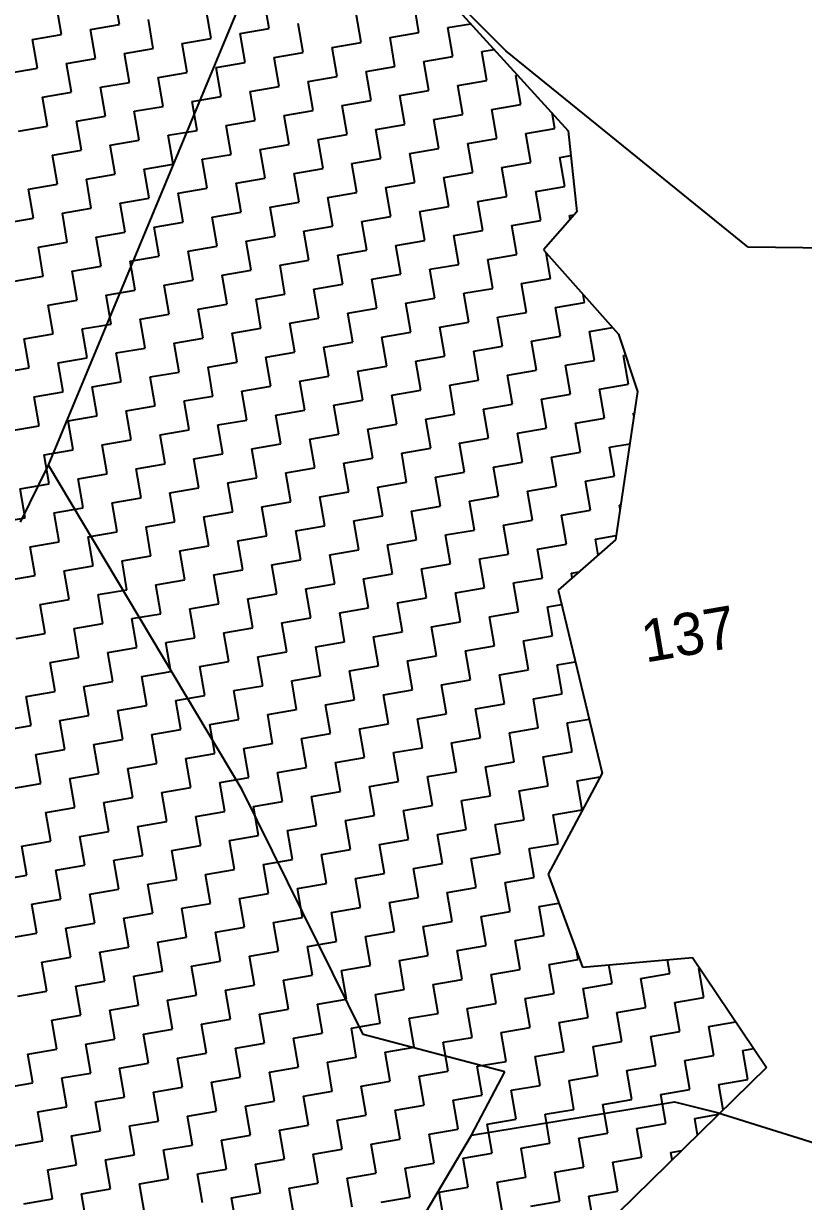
# Model space of a CAD drawing. Header units: metres. Extents: x 284659 to 287373, y 2024377 to 2026607.
# Drawn here: x 285657 to 286060, y 2025665 to 2026272 of the extents above; entities that cross this region are included whole.
import ezdxf
from ezdxf.enums import TextEntityAlignment as Align

# ---------------------------------------------------------------- set-up
doc = ezdxf.new("R2010")
doc.units = ezdxf.units.M
doc.header["$MEASUREMENT"] = 0
for name, color, linetype in [('POLY_HATCH', 12, 'Continuous'), ('POLY_PARCEL', 6, 'Continuous'), ('TEXT_PARCEL', 7, 'Continuous')]:
    doc.layers.add(name, color=color, linetype=linetype)
doc.styles.add('TEXT_MAP', font='')
doc.styles.get('TEXT_MAP').set_extended_font_data('Kruti Dev 050')

msp = doc.modelspace()

# ---------------------------------------------------------------- linework, layer by layer
at = {"layer": 'POLY_HATCH'}
for p, q in [((285804.38, 2026364.08), (285938.4, 2026216.95)), ((285938.4, 2026216.95), (285942.73, 2026175.16)), ((285942.73, 2026175.16), (285925.65, 2026155.51)), ((285925.65, 2026155.51), (285964.32, 2026112.05)), ((285964.32, 2026112.05), (285974.12, 2026082.54)), ((285974.12, 2026082.54), (285962.68, 2026005.91)), ((285962.68, 2026005.91), (285933.08, 2025980.03)), ((285933.08, 2025980.03), (285955.9, 2025885.65)), ((285955.9, 2025885.65), (285927.95, 2025833.6)), ((285927.95, 2025833.6), (285945.65, 2025785.6)), ((285945.65, 2025785.6), (286002.48, 2025790.63)), ((286002.48, 2025790.63), (286040.6, 2025733.84)), ((286040.6, 2025733.84), (285953.17, 2025648.31))]:
    msp.add_line(p, q, dxfattribs=at)
at = {"layer": 'POLY_HATCH', "linetype": 'Continuous'}
for p, q in [((285677.01, 2026266.66), (285674.44, 2026281.59)), ((285706.88, 2026271.78), (285704.32, 2026286.72)), ((285784.13, 2026269.67), (285781.57, 2026284.61)), ((285861.38, 2026267.55), (285858.82, 2026282.49)), ((285754.26, 2026264.54), (285751.69, 2026279.48)), ((285831.51, 2026262.42), (285828.94, 2026277.36)), ((285691.94, 2026269.22), (285706.88, 2026271.78)), ((285724.38, 2026259.41), (285721.82, 2026274.35)), ((285769.19, 2026267.1), (285784.13, 2026269.67)), ((285801.63, 2026257.3), (285799.07, 2026272.23)), ((285876.32, 2026270.12), (285888.12, 2026272.14)), ((285878.88, 2026255.18), (285876.32, 2026270.12)), ((285662.07, 2026264.09), (285677.01, 2026266.66)), ((285664.63, 2026249.15), (285662.07, 2026264.09)), ((285694.51, 2026254.28), (285691.94, 2026269.22)), ((285739.32, 2026261.98), (285754.26, 2026264.54)), ((285771.76, 2026252.17), (285769.19, 2026267.1)), ((285846.44, 2026264.99), (285861.38, 2026267.55)), ((285849.01, 2026250.05), (285846.44, 2026264.99)), ((285709.45, 2026256.85), (285724.38, 2026259.41)), ((285741.88, 2026247.04), (285739.32, 2026261.98)), ((285786.7, 2026254.73), (285801.63, 2026257.3)), ((285816.57, 2026259.86), (285831.51, 2026262.42)), ((285819.13, 2026244.92), (285816.57, 2026259.86)), ((285893.82, 2026257.74), (285900.24, 2026258.84)), ((285896.38, 2026242.81), (285893.82, 2026257.74)), ((285679.57, 2026251.72), (285694.51, 2026254.28)), ((285682.14, 2026236.78), (285679.57, 2026251.72)), ((285712.01, 2026241.91), (285709.45, 2026256.85)), ((285756.82, 2026249.6), (285771.76, 2026252.17)), ((285789.26, 2026239.79), (285786.7, 2026254.73)), ((285863.95, 2026252.61), (285878.88, 2026255.18)), ((285866.51, 2026237.68), (285863.95, 2026252.61)), ((285649.7, 2026246.59), (285664.63, 2026249.15)), ((285726.95, 2026244.47), (285741.88, 2026247.04)), ((285759.39, 2026234.67), (285756.82, 2026249.6)), ((285834.07, 2026247.49), (285849.01, 2026250.05)), ((285836.64, 2026232.55), (285834.07, 2026247.49)), ((285911.32, 2026245.37), (285912.35, 2026245.55)), ((285913.89, 2026230.43), (285911.32, 2026245.37)), ((285697.07, 2026239.35), (285712.01, 2026241.91)), ((285699.64, 2026224.41), (285697.07, 2026239.35)), ((285729.51, 2026229.54), (285726.95, 2026244.47)), ((285774.32, 2026237.23), (285789.26, 2026239.79)), ((285804.2, 2026242.36), (285819.13, 2026244.92)), ((285806.76, 2026227.42), (285804.2, 2026242.36)), ((285881.45, 2026240.24), (285896.38, 2026242.81)), ((285884.01, 2026225.3), (285881.45, 2026240.24)), ((285667.2, 2026234.22), (285682.14, 2026236.78)), ((285669.76, 2026219.28), (285667.2, 2026234.22)), ((285744.45, 2026232.1), (285759.39, 2026234.67)), ((285776.89, 2026222.29), (285774.32, 2026237.23)), ((285851.57, 2026235.11), (285866.51, 2026237.68)), ((285854.14, 2026220.18), (285851.57, 2026235.11)), ((285714.57, 2026226.97), (285729.51, 2026229.54)), ((285717.14, 2026212.04), (285714.57, 2026226.97)), ((285747.01, 2026217.16), (285744.45, 2026232.1)), ((285791.82, 2026224.86), (285806.76, 2026227.42)), ((285821.7, 2026229.98), (285836.64, 2026232.55)), ((285824.26, 2026215.05), (285821.7, 2026229.98)), ((285898.95, 2026227.87), (285913.89, 2026230.43)), ((285901.51, 2026212.93), (285898.95, 2026227.87)), ((285684.7, 2026221.84), (285699.64, 2026224.41)), ((285687.26, 2026206.91), (285684.7, 2026221.84)), ((285761.95, 2026219.73), (285776.89, 2026222.29)), ((285794.39, 2026209.92), (285791.82, 2026224.86)), ((285869.07, 2026222.74), (285884.01, 2026225.3)), ((285871.64, 2026207.8), (285869.07, 2026222.74)), ((285931.39, 2026218.06), (285929.99, 2026226.18)), ((285654.83, 2026216.72), (285669.76, 2026219.28)), ((285732.08, 2026214.6), (285747.01, 2026217.16)), ((285764.51, 2026204.79), (285761.95, 2026219.73)), ((285809.33, 2026212.48), (285824.26, 2026215.05)), ((285839.2, 2026217.61), (285854.14, 2026220.18)), ((285841.76, 2026202.67), (285839.2, 2026217.61)), ((285916.45, 2026215.5), (285931.39, 2026218.06)), ((285919.01, 2026200.56), (285916.45, 2026215.5)), ((285702.2, 2026209.47), (285717.14, 2026212.04)), ((285704.77, 2026194.53), (285702.2, 2026209.47)), ((285734.64, 2026199.66), (285732.08, 2026214.6)), ((285779.45, 2026207.36), (285794.39, 2026209.92)), ((285811.89, 2026197.55), (285809.33, 2026212.48)), ((285886.58, 2026210.37), (285901.51, 2026212.93)), ((285889.14, 2026195.43), (285886.58, 2026210.37)), ((285672.33, 2026204.34), (285687.26, 2026206.91)), ((285674.89, 2026189.41), (285672.33, 2026204.34)), ((285749.58, 2026202.23), (285764.51, 2026204.79)), ((285782.02, 2026192.42), (285779.45, 2026207.36)), ((285826.83, 2026200.11), (285841.76, 2026202.67)), ((285856.7, 2026205.24), (285871.64, 2026207.8)), ((285859.27, 2026190.3), (285856.7, 2026205.24)), ((285933.95, 2026203.12), (285939.73, 2026204.11)), ((285936.52, 2026188.19), (285933.95, 2026203.12)), ((285719.7, 2026197.1), (285734.64, 2026199.66)), ((285722.27, 2026182.16), (285719.7, 2026197.1)), ((285752.14, 2026187.29), (285749.58, 2026202.23)), ((285796.95, 2026194.98), (285811.89, 2026197.55)), ((285829.39, 2026185.17), (285826.83, 2026200.11)), ((285904.08, 2026197.99), (285919.01, 2026200.56)), ((285906.64, 2026183.06), (285904.08, 2026197.99)), ((285689.83, 2026191.97), (285704.77, 2026194.53)), ((285692.39, 2026177.03), (285689.83, 2026191.97)), ((285767.08, 2026189.85), (285782.02, 2026192.42)), ((285799.52, 2026180.04), (285796.95, 2026194.98)), ((285874.2, 2026192.87), (285889.14, 2026195.43)), ((285876.77, 2026177.93), (285874.2, 2026192.87)), ((285659.95, 2026186.84), (285674.89, 2026189.41)), ((285662.52, 2026171.9), (285659.95, 2026186.84)), ((285737.2, 2026184.73), (285752.14, 2026187.29)), ((285739.77, 2026169.79), (285737.2, 2026184.73)), ((285769.64, 2026174.92), (285767.08, 2026189.85)), ((285814.45, 2026182.61), (285829.39, 2026185.17)), ((285844.33, 2026187.74), (285859.27, 2026190.3)), ((285846.89, 2026172.8), (285844.33, 2026187.74)), ((285921.58, 2026185.62), (285936.52, 2026188.19)), ((285924.14, 2026170.68), (285921.58, 2026185.62)), ((285707.33, 2026179.6), (285722.27, 2026182.16)), ((285709.89, 2026164.66), (285707.33, 2026179.6)), ((285784.58, 2026177.48), (285799.52, 2026180.04)), ((285817.02, 2026167.67), (285814.45, 2026182.61)), ((285891.7, 2026180.49), (285906.64, 2026183.06)), ((285894.27, 2026165.56), (285891.7, 2026180.49)), ((285677.45, 2026174.47), (285692.39, 2026177.03)), ((285680.02, 2026159.53), (285677.45, 2026174.47)), ((285754.71, 2026172.35), (285769.64, 2026174.92)), ((285757.27, 2026157.42), (285754.71, 2026172.35)), ((285787.14, 2026162.54), (285784.58, 2026177.48)), ((285831.96, 2026170.24), (285846.89, 2026172.8)), ((285861.83, 2026175.36), (285876.77, 2026177.93)), ((285864.39, 2026160.43), (285861.83, 2026175.36)), ((285939.08, 2026173.25), (285941.42, 2026173.65)), ((285939.41, 2026171.34), (285939.08, 2026173.25)), ((285647.58, 2026169.34), (285662.52, 2026171.9)), ((285724.83, 2026167.22), (285739.77, 2026169.79)), ((285727.39, 2026152.29), (285724.83, 2026167.22)), ((285802.08, 2026165.11), (285817.02, 2026167.67)), ((285834.52, 2026155.3), (285831.96, 2026170.24)), ((285909.21, 2026168.12), (285924.14, 2026170.68)), ((285911.77, 2026153.18), (285909.21, 2026168.12)), ((285694.96, 2026162.1), (285709.89, 2026164.66)), ((285697.52, 2026147.16), (285694.96, 2026162.1)), ((285772.21, 2026159.98), (285787.14, 2026162.54)), ((285804.65, 2026150.17), (285802.08, 2026165.11)), ((285849.46, 2026157.86), (285864.39, 2026160.43)), ((285879.33, 2026162.99), (285894.27, 2026165.56)), ((285881.9, 2026148.05), (285879.33, 2026162.99)), ((285665.08, 2026156.97), (285680.02, 2026159.53)), ((285667.65, 2026142.03), (285665.08, 2026156.97)), ((285742.33, 2026154.85), (285757.27, 2026157.42)), ((285744.9, 2026139.91), (285742.33, 2026154.85)), ((285774.77, 2026145.04), (285772.21, 2026159.98)), ((285819.58, 2026152.73), (285834.52, 2026155.3)), ((285852.02, 2026142.93), (285849.46, 2026157.86)), ((285712.46, 2026149.72), (285727.39, 2026152.29)), ((285715.02, 2026134.79), (285712.46, 2026149.72)), ((285789.71, 2026147.61), (285804.65, 2026150.17)), ((285822.15, 2026137.8), (285819.58, 2026152.73)), ((285866.96, 2026145.49), (285881.9, 2026148.05)), ((285896.83, 2026150.62), (285911.77, 2026153.18)), ((285899.4, 2026135.68), (285896.83, 2026150.62)), ((285929.27, 2026140.81), (285927.01, 2026153.98)), ((285652.71, 2026139.47), (285667.65, 2026142.03)), ((285682.58, 2026144.59), (285697.52, 2026147.16)), ((285685.15, 2026129.66), (285682.58, 2026144.59)), ((285759.83, 2026142.48), (285774.77, 2026145.04)), ((285762.4, 2026127.54), (285759.83, 2026142.48)), ((285792.27, 2026132.67), (285789.71, 2026147.61)), ((285837.08, 2026140.36), (285852.02, 2026142.93)), ((285869.52, 2026130.55), (285866.96, 2026145.49)), ((285729.96, 2026137.35), (285744.9, 2026139.91)), ((285732.52, 2026122.41), (285729.96, 2026137.35)), ((285807.21, 2026135.23), (285822.15, 2026137.8)), ((285839.65, 2026125.42), (285837.08, 2026140.36)), ((285914.33, 2026138.25), (285929.27, 2026140.81)), ((285916.9, 2026123.31), (285914.33, 2026138.25)), ((285700.08, 2026132.22), (285715.02, 2026134.79)), ((285702.65, 2026117.28), (285700.08, 2026132.22)), ((285777.33, 2026130.1), (285792.27, 2026132.67)), ((285779.9, 2026115.17), (285777.33, 2026130.1)), ((285809.77, 2026120.3), (285807.21, 2026135.23)), ((285854.59, 2026127.99), (285869.52, 2026130.55)), ((285884.46, 2026133.12), (285899.4, 2026135.68)), ((285887.02, 2026118.18), (285884.46, 2026133.12)), ((285946.77, 2026128.44), (285946.06, 2026132.57)), ((285670.21, 2026127.09), (285685.15, 2026129.66)), ((285672.77, 2026112.16), (285670.21, 2026127.09)), ((285747.46, 2026124.98), (285762.4, 2026127.54)), ((285750.02, 2026110.04), (285747.46, 2026124.98)), ((285824.71, 2026122.86), (285839.65, 2026125.42)), ((285857.15, 2026113.05), (285854.59, 2026127.99)), ((285931.84, 2026125.87), (285946.77, 2026128.44)), ((285934.4, 2026110.94), (285931.84, 2026125.87)), ((285717.59, 2026119.85), (285732.52, 2026122.41)), ((285720.15, 2026104.91), (285717.59, 2026119.85)), ((285794.84, 2026117.73), (285809.77, 2026120.3)), ((285797.4, 2026102.79), (285794.84, 2026117.73)), ((285827.27, 2026107.92), (285824.71, 2026122.86)), ((285872.09, 2026115.62), (285887.02, 2026118.18)), ((285901.96, 2026120.74), (285916.9, 2026123.31)), ((285904.53, 2026105.81), (285901.96, 2026120.74)), ((285657.84, 2026109.59), (285672.77, 2026112.16)), ((285687.71, 2026114.72), (285702.65, 2026117.28)), ((285690.28, 2026099.78), (285687.71, 2026114.72)), ((285764.96, 2026112.6), (285779.9, 2026115.17)), ((285767.53, 2026097.67), (285764.96, 2026112.6)), ((285842.21, 2026110.49), (285857.15, 2026113.05)), ((285874.65, 2026100.68), (285872.09, 2026115.62)), ((285949.34, 2026113.5), (285961.22, 2026115.54)), ((285951.9, 2026098.56), (285949.34, 2026113.5)), ((285660.4, 2026094.65), (285657.84, 2026109.59)), ((285735.09, 2026107.48), (285750.02, 2026110.04)), ((285737.65, 2026092.54), (285735.09, 2026107.48)), ((285812.34, 2026105.36), (285827.27, 2026107.92)), ((285844.78, 2026095.55), (285842.21, 2026110.49)), ((285889.59, 2026103.24), (285904.53, 2026105.81)), ((285919.46, 2026108.37), (285934.4, 2026110.94)), ((285922.03, 2026093.43), (285919.46, 2026108.37)), ((285675.34, 2026097.22), (285690.28, 2026099.78)), ((285705.21, 2026102.35), (285720.15, 2026104.91)), ((285707.78, 2026087.41), (285705.21, 2026102.35)), ((285782.46, 2026100.23), (285797.4, 2026102.79)), ((285785.03, 2026085.29), (285782.46, 2026100.23)), ((285814.9, 2026090.42), (285812.34, 2026105.36)), ((285859.71, 2026098.11), (285874.65, 2026100.68)), ((285892.15, 2026088.31), (285889.59, 2026103.24)), ((285966.84, 2026101.13), (285967.89, 2026101.31)), ((285969.4, 2026086.19), (285966.84, 2026101.13)), ((285645.46, 2026092.09), (285660.4, 2026094.65)), ((285677.9, 2026082.28), (285675.34, 2026097.22)), ((285752.59, 2026095.1), (285767.53, 2026097.67)), ((285755.15, 2026080.16), (285752.59, 2026095.1)), ((285829.84, 2026092.99), (285844.78, 2026095.55)), ((285862.28, 2026083.18), (285859.71, 2026098.11)), ((285907.09, 2026090.87), (285922.03, 2026093.43)), ((285936.96, 2026096), (285951.9, 2026098.56)), ((285939.53, 2026081.06), (285936.96, 2026096)), ((285692.84, 2026084.85), (285707.78, 2026087.41)), ((285722.71, 2026089.97), (285737.65, 2026092.54)), ((285725.28, 2026075.04), (285722.71, 2026089.97)), ((285799.96, 2026087.86), (285814.9, 2026090.42)), ((285802.53, 2026072.92), (285799.96, 2026087.86)), ((285832.4, 2026078.05), (285829.84, 2026092.99)), ((285877.21, 2026085.74), (285892.15, 2026088.31)), ((285909.65, 2026075.93), (285907.09, 2026090.87)), ((285662.97, 2026079.72), (285677.9, 2026082.28)), ((285695.4, 2026069.91), (285692.84, 2026084.85)), ((285770.09, 2026082.73), (285785.03, 2026085.29)), ((285772.65, 2026067.79), (285770.09, 2026082.73)), ((285847.34, 2026080.61), (285862.28, 2026083.18)), ((285879.78, 2026070.8), (285877.21, 2026085.74)), ((285954.47, 2026083.63), (285969.4, 2026086.19)), ((285957.03, 2026068.69), (285954.47, 2026083.63)), ((285665.53, 2026064.78), (285662.97, 2026079.72)), ((285710.34, 2026072.47), (285725.28, 2026075.04)), ((285740.22, 2026077.6), (285755.15, 2026080.16)), ((285742.78, 2026062.66), (285740.22, 2026077.6)), ((285817.47, 2026075.48), (285832.4, 2026078.05)), ((285820.03, 2026060.55), (285817.47, 2026075.48)), ((285849.9, 2026065.68), (285847.34, 2026080.61)), ((285894.72, 2026073.37), (285909.65, 2026075.93)), ((285924.59, 2026078.5), (285939.53, 2026081.06)), ((285927.15, 2026063.56), (285924.59, 2026078.5)), ((285680.47, 2026067.34), (285695.4, 2026069.91)), ((285712.91, 2026057.54), (285710.34, 2026072.47)), ((285787.59, 2026070.36), (285802.53, 2026072.92)), ((285790.16, 2026055.42), (285787.59, 2026070.36)), ((285864.84, 2026068.24), (285879.78, 2026070.8)), ((285897.28, 2026058.43), (285894.72, 2026073.37)), ((285971.97, 2026071.25), (285972.45, 2026071.33)), ((285972.22, 2026069.8), (285971.97, 2026071.25)), ((285650.59, 2026062.22), (285665.53, 2026064.78)), ((285683.03, 2026052.41), (285680.47, 2026067.34)), ((285757.72, 2026065.23), (285772.65, 2026067.79)), ((285760.28, 2026050.29), (285757.72, 2026065.23)), ((285834.97, 2026063.11), (285849.9, 2026065.68)), ((285837.53, 2026048.17), (285834.97, 2026063.11)), ((285867.41, 2026053.3), (285864.84, 2026068.24)), ((285912.22, 2026061), (285927.15, 2026063.56)), ((285942.09, 2026066.12), (285957.03, 2026068.69)), ((285944.66, 2026051.19), (285942.09, 2026066.12)), ((285697.97, 2026054.97), (285712.91, 2026057.54)), ((285727.84, 2026060.1), (285742.78, 2026062.66)), ((285730.41, 2026045.16), (285727.84, 2026060.1)), ((285805.09, 2026057.98), (285820.03, 2026060.55)), ((285807.66, 2026043.05), (285805.09, 2026057.98)), ((285882.34, 2026055.87), (285897.28, 2026058.43)), ((285914.78, 2026046.06), (285912.22, 2026061)), ((285668.09, 2026049.84), (285683.03, 2026052.41)), ((285700.53, 2026040.03), (285697.97, 2026054.97)), ((285775.22, 2026052.85), (285790.16, 2026055.42)), ((285777.78, 2026037.92), (285775.22, 2026052.85)), ((285852.47, 2026050.74), (285867.41, 2026053.3)), ((285855.03, 2026035.8), (285852.47, 2026050.74)), ((285884.91, 2026040.93), (285882.34, 2026055.87)), ((285929.72, 2026048.62), (285944.66, 2026051.19)), ((285959.59, 2026053.75), (285970.09, 2026055.55)), ((285962.16, 2026038.81), (285959.59, 2026053.75)), ((285670.66, 2026034.91), (285668.09, 2026049.84)), ((285715.47, 2026042.6), (285730.41, 2026045.16)), ((285745.34, 2026047.73), (285760.28, 2026050.29)), ((285747.91, 2026032.79), (285745.34, 2026047.73)), ((285822.59, 2026045.61), (285837.53, 2026048.17)), ((285825.16, 2026030.67), (285822.59, 2026045.61)), ((285899.84, 2026043.49), (285914.78, 2026046.06)), ((285932.28, 2026033.69), (285929.72, 2026048.62)), ((285685.6, 2026037.47), (285700.53, 2026040.03)), ((285718.03, 2026027.66), (285715.47, 2026042.6)), ((285792.72, 2026040.48), (285807.66, 2026043.05)), ((285795.28, 2026025.54), (285792.72, 2026040.48)), ((285869.97, 2026038.37), (285884.91, 2026040.93)), ((285902.41, 2026028.56), (285899.84, 2026043.49)), ((285947.22, 2026036.25), (285962.16, 2026038.81)), ((285655.72, 2026032.34), (285670.66, 2026034.91)), ((285688.16, 2026022.53), (285685.6, 2026037.47)), ((285732.97, 2026030.22), (285747.91, 2026032.79)), ((285762.85, 2026035.35), (285777.78, 2026037.92)), ((285765.41, 2026020.42), (285762.85, 2026035.35)), ((285840.1, 2026033.24), (285855.03, 2026035.8)), ((285842.66, 2026018.3), (285840.1, 2026033.24)), ((285872.53, 2026023.43), (285869.97, 2026038.37)), ((285917.35, 2026031.12), (285932.28, 2026033.69)), ((285949.78, 2026021.31), (285947.22, 2026036.25)), ((285658.29, 2026017.4), (285655.72, 2026032.34)), ((285703.1, 2026025.1), (285718.03, 2026027.66)), ((285735.54, 2026015.29), (285732.97, 2026030.22)), ((285810.22, 2026028.11), (285825.16, 2026030.67)), ((285812.79, 2026013.17), (285810.22, 2026028.11)), ((285887.47, 2026025.99), (285902.41, 2026028.56)), ((285919.91, 2026016.18), (285917.35, 2026031.12)), ((285673.22, 2026019.97), (285688.16, 2026022.53)), ((285705.66, 2026010.16), (285703.1, 2026025.1)), ((285750.47, 2026017.85), (285765.41, 2026020.42)), ((285780.35, 2026022.98), (285795.28, 2026025.54)), ((285782.91, 2026008.04), (285780.35, 2026022.98)), ((285857.6, 2026020.86), (285872.53, 2026023.43)), ((285860.16, 2026005.93), (285857.6, 2026020.86)), ((285890.04, 2026011.06), (285887.47, 2026025.99)), ((285934.85, 2026018.75), (285949.78, 2026021.31)), ((285964.72, 2026023.88), (285965.38, 2026023.99)), ((285965.07, 2026021.87), (285964.72, 2026023.88)), ((285643.35, 2026014.84), (285658.29, 2026017.4)), ((285675.79, 2026005.03), (285673.22, 2026019.97)), ((285720.6, 2026012.72), (285735.54, 2026015.29)), ((285753.04, 2026002.91), (285750.47, 2026017.85)), ((285827.72, 2026015.74), (285842.66, 2026018.3)), ((285830.29, 2026000.8), (285827.72, 2026015.74)), ((285904.97, 2026013.62), (285919.91, 2026016.18)), ((285937.41, 2026003.81), (285934.85, 2026018.75)), ((285690.72, 2026007.6), (285705.66, 2026010.16)), ((285723.16, 2025997.79), (285720.6, 2026012.72)), ((285797.85, 2026010.61), (285812.79, 2026013.17)), ((285800.41, 2025995.67), (285797.85, 2026010.61)), ((285875.1, 2026008.49), (285890.04, 2026011.06)), ((285877.66, 2025993.55), (285875.1, 2026008.49)), ((285907.54, 2025998.68), (285904.97, 2026013.62)), ((285660.85, 2026002.47), (285675.79, 2026005.03)), ((285663.41, 2025987.53), (285660.85, 2026002.47)), ((285693.29, 2025992.66), (285690.72, 2026007.6)), ((285738.1, 2026000.35), (285753.04, 2026002.91)), ((285767.97, 2026005.48), (285782.91, 2026008.04)), ((285770.54, 2025990.54), (285767.97, 2026005.48)), ((285845.22, 2026003.36), (285860.16, 2026005.93)), ((285847.79, 2025988.43), (285845.22, 2026003.36)), ((285922.47, 2026001.25), (285937.41, 2026003.81)), ((285952.35, 2026006.37), (285963.03, 2026008.21)), ((285953.77, 2025998.12), (285952.35, 2026006.37)), ((285708.23, 2025995.22), (285723.16, 2025997.79)), ((285740.66, 2025985.41), (285738.1, 2026000.35)), ((285815.35, 2025998.23), (285830.29, 2026000.8)), ((285817.91, 2025983.3), (285815.35, 2025998.23)), ((285892.6, 2025996.12), (285907.54, 2025998.68)), ((285895.16, 2025981.18), (285892.6, 2025996.12)), ((285925.04, 2025986.31), (285922.47, 2026001.25)), ((285678.35, 2025990.09), (285693.29, 2025992.66)), ((285680.92, 2025975.16), (285678.35, 2025990.09)), ((285710.79, 2025980.28), (285708.23, 2025995.22)), ((285755.6, 2025987.98), (285770.54, 2025990.54)), ((285785.48, 2025993.11), (285800.41, 2025995.67)), ((285788.04, 2025978.17), (285785.48, 2025993.11)), ((285862.73, 2025990.99), (285877.66, 2025993.55)), ((285865.29, 2025976.05), (285862.73, 2025990.99)), ((285648.48, 2025984.97), (285663.41, 2025987.53)), ((285725.73, 2025982.85), (285740.66, 2025985.41)), ((285758.17, 2025973.04), (285755.6, 2025987.98)), ((285832.85, 2025985.86), (285847.79, 2025988.43)), ((285835.42, 2025970.92), (285832.85, 2025985.86)), ((285910.1, 2025983.75), (285925.04, 2025986.31)), ((285939.98, 2025988.87), (285943.98, 2025989.56)), ((285940.4, 2025986.43), (285939.98, 2025988.87)), ((285695.85, 2025977.72), (285710.79, 2025980.28)), ((285728.29, 2025967.91), (285725.73, 2025982.85)), ((285773.1, 2025975.6), (285788.04, 2025978.17)), ((285802.98, 2025980.73), (285817.91, 2025983.3)), ((285805.54, 2025965.8), (285802.98, 2025980.73)), ((285880.23, 2025978.62), (285895.16, 2025981.18)), ((285882.79, 2025963.68), (285880.23, 2025978.62)), ((285912.67, 2025968.81), (285910.1, 2025983.75)), ((285665.98, 2025972.59), (285680.92, 2025975.16)), ((285668.54, 2025957.66), (285665.98, 2025972.59)), ((285698.42, 2025962.78), (285695.85, 2025977.72)), ((285743.23, 2025970.48), (285758.17, 2025973.04)), ((285775.67, 2025960.67), (285773.1, 2025975.6)), ((285850.35, 2025973.49), (285865.29, 2025976.05)), ((285852.92, 2025958.55), (285850.35, 2025973.49)), ((285927.6, 2025971.37), (285934.87, 2025972.62)), ((285713.35, 2025965.35), (285728.29, 2025967.91)), ((285745.79, 2025955.54), (285743.23, 2025970.48)), ((285790.6, 2025963.23), (285805.54, 2025965.8)), ((285820.48, 2025968.36), (285835.42, 2025970.92)), ((285823.04, 2025953.42), (285820.48, 2025968.36)), ((285897.73, 2025966.24), (285912.67, 2025968.81)), ((285900.29, 2025951.31), (285897.73, 2025966.24)), ((285930.17, 2025956.43), (285927.6, 2025971.37)), ((285683.48, 2025960.22), (285698.42, 2025962.78)), ((285686.04, 2025945.28), (285683.48, 2025960.22)), ((285715.92, 2025950.41), (285713.35, 2025965.35)), ((285760.73, 2025958.1), (285775.67, 2025960.67)), ((285793.17, 2025948.29), (285790.6, 2025963.23)), ((285867.85, 2025961.12), (285882.79, 2025963.68)), ((285870.42, 2025946.18), (285867.85, 2025961.12)), ((285653.6, 2025955.09), (285668.54, 2025957.66)), ((285730.86, 2025952.97), (285745.79, 2025955.54)), ((285763.29, 2025943.17), (285760.73, 2025958.1)), ((285837.98, 2025955.99), (285852.92, 2025958.55)), ((285840.54, 2025941.05), (285837.98, 2025955.99)), ((285915.23, 2025953.87), (285930.17, 2025956.43)), ((285917.79, 2025938.93), (285915.23, 2025953.87)), ((285700.98, 2025947.85), (285715.92, 2025950.41)), ((285703.54, 2025932.91), (285700.98, 2025947.85)), ((285733.42, 2025938.04), (285730.86, 2025952.97)), ((285778.23, 2025945.73), (285793.17, 2025948.29)), ((285808.11, 2025950.86), (285823.04, 2025953.42)), ((285810.67, 2025935.92), (285808.11, 2025950.86)), ((285885.36, 2025948.74), (285900.29, 2025951.31)), ((285887.92, 2025933.81), (285885.36, 2025948.74)), ((285671.11, 2025942.72), (285686.04, 2025945.28)), ((285673.67, 2025927.78), (285671.11, 2025942.72)), ((285748.36, 2025940.6), (285763.29, 2025943.17)), ((285780.8, 2025930.79), (285778.23, 2025945.73)), ((285855.48, 2025943.61), (285870.42, 2025946.18)), ((285858.05, 2025928.68), (285855.48, 2025943.61)), ((285932.73, 2025941.5), (285942.01, 2025943.09)), ((285935.3, 2025926.56), (285932.73, 2025941.5)), ((285718.48, 2025935.47), (285733.42, 2025938.04)), ((285721.05, 2025920.54), (285718.48, 2025935.47)), ((285750.92, 2025925.66), (285748.36, 2025940.6)), ((285795.73, 2025933.36), (285810.67, 2025935.92)), ((285825.61, 2025938.49), (285840.54, 2025941.05)), ((285828.17, 2025923.55), (285825.61, 2025938.49)), ((285902.86, 2025936.37), (285917.79, 2025938.93)), ((285905.42, 2025921.43), (285902.86, 2025936.37)), ((285688.61, 2025930.34), (285703.54, 2025932.91)), ((285691.17, 2025915.41), (285688.61, 2025930.34)), ((285765.86, 2025928.23), (285780.8, 2025930.79)), ((285798.3, 2025918.42), (285795.73, 2025933.36)), ((285872.98, 2025931.24), (285887.92, 2025933.81)), ((285875.55, 2025916.3), (285872.98, 2025931.24)), ((285658.73, 2025925.22), (285673.67, 2025927.78)), ((285661.3, 2025910.28), (285658.73, 2025925.22)), ((285735.98, 2025923.1), (285750.92, 2025925.66)), ((285768.42, 2025913.29), (285765.86, 2025928.23)), ((285813.23, 2025920.98), (285828.17, 2025923.55)), ((285843.11, 2025926.11), (285858.05, 2025928.68)), ((285845.67, 2025911.18), (285843.11, 2025926.11)), ((285920.36, 2025924), (285935.3, 2025926.56)), ((285922.92, 2025909.06), (285920.36, 2025924)), ((285706.11, 2025917.97), (285721.05, 2025920.54)), ((285708.67, 2025903.03), (285706.11, 2025917.97)), ((285738.55, 2025908.16), (285735.98, 2025923.1)), ((285783.36, 2025915.86), (285798.3, 2025918.42)), ((285815.8, 2025906.05), (285813.23, 2025920.98)), ((285890.48, 2025918.87), (285905.42, 2025921.43)), ((285893.05, 2025903.93), (285890.48, 2025918.87)), ((285676.23, 2025912.84), (285691.17, 2025915.41)), ((285678.8, 2025897.91), (285676.23, 2025912.84)), ((285753.48, 2025910.73), (285768.42, 2025913.29)), ((285785.92, 2025900.92), (285783.36, 2025915.86)), ((285830.74, 2025908.61), (285845.67, 2025911.18)), ((285860.61, 2025913.74), (285875.55, 2025916.3)), ((285863.17, 2025898.8), (285860.61, 2025913.74)), ((285937.86, 2025911.62), (285949.15, 2025913.56)), ((285940.42, 2025896.69), (285937.86, 2025911.62)), ((285646.36, 2025907.72), (285661.3, 2025910.28)), ((285723.61, 2025905.6), (285738.55, 2025908.16)), ((285726.17, 2025890.66), (285723.61, 2025905.6)), ((285756.05, 2025895.79), (285753.48, 2025910.73)), ((285800.86, 2025903.48), (285815.8, 2025906.05)), ((285833.3, 2025893.67), (285830.74, 2025908.61)), ((285907.99, 2025906.49), (285922.92, 2025909.06)), ((285910.55, 2025891.56), (285907.99, 2025906.49)), ((285693.74, 2025900.47), (285708.67, 2025903.03)), ((285696.3, 2025885.53), (285693.74, 2025900.47)), ((285770.99, 2025898.35), (285785.92, 2025900.92)), ((285803.42, 2025888.55), (285800.86, 2025903.48)), ((285878.11, 2025901.37), (285893.05, 2025903.93)), ((285880.68, 2025886.43), (285878.11, 2025901.37)), ((285663.86, 2025895.34), (285678.8, 2025897.91)), ((285666.43, 2025880.4), (285663.86, 2025895.34)), ((285741.11, 2025893.23), (285756.05, 2025895.79)), ((285743.68, 2025878.29), (285741.11, 2025893.23)), ((285773.55, 2025883.42), (285770.99, 2025898.35)), ((285818.36, 2025891.11), (285833.3, 2025893.67)), ((285848.24, 2025896.24), (285863.17, 2025898.8)), ((285850.8, 2025881.3), (285848.24, 2025896.24)), ((285925.49, 2025894.12), (285940.42, 2025896.69)), ((285928.05, 2025879.18), (285925.49, 2025894.12)), ((285711.24, 2025888.1), (285726.17, 2025890.66)), ((285713.8, 2025873.16), (285711.24, 2025888.1)), ((285788.49, 2025885.98), (285803.42, 2025888.55)), ((285820.93, 2025876.17), (285818.36, 2025891.11)), ((285895.61, 2025888.99), (285910.55, 2025891.56)), ((285898.18, 2025874.06), (285895.61, 2025888.99)), ((285681.36, 2025882.97), (285696.3, 2025885.53)), ((285683.93, 2025868.03), (285681.36, 2025882.97)), ((285758.61, 2025880.85), (285773.55, 2025883.42)), ((285761.18, 2025865.92), (285758.61, 2025880.85)), ((285791.05, 2025871.04), (285788.49, 2025885.98)), ((285835.86, 2025878.74), (285850.8, 2025881.3)), ((285865.74, 2025883.87), (285880.68, 2025886.43)), ((285868.3, 2025868.93), (285865.74, 2025883.87)), ((285942.99, 2025881.75), (285954.9, 2025883.79)), ((285945.55, 2025866.81), (285942.99, 2025881.75)), ((285651.49, 2025877.84), (285666.43, 2025880.4)), ((285728.74, 2025875.72), (285743.68, 2025878.29)), ((285731.3, 2025860.79), (285728.74, 2025875.72)), ((285805.99, 2025873.61), (285820.93, 2025876.17)), ((285838.43, 2025863.8), (285835.86, 2025878.74)), ((285913.11, 2025876.62), (285928.05, 2025879.18)), ((285915.68, 2025861.68), (285913.11, 2025876.62)), ((285698.86, 2025870.6), (285713.8, 2025873.16)), ((285701.43, 2025855.66), (285698.86, 2025870.6)), ((285776.11, 2025868.48), (285791.05, 2025871.04)), ((285808.55, 2025858.67), (285805.99, 2025873.61)), ((285853.36, 2025866.36), (285868.3, 2025868.93)), ((285883.24, 2025871.49), (285898.18, 2025874.06)), ((285885.8, 2025856.55), (285883.24, 2025871.49)), ((285668.99, 2025865.47), (285683.93, 2025868.03)), ((285671.55, 2025850.53), (285668.99, 2025865.47)), ((285746.24, 2025863.35), (285761.18, 2025865.92)), ((285748.8, 2025848.41), (285746.24, 2025863.35)), ((285778.68, 2025853.54), (285776.11, 2025868.48)), ((285823.49, 2025861.24), (285838.43, 2025863.8)), ((285855.93, 2025851.43), (285853.36, 2025866.36)), ((285930.62, 2025864.25), (285945.55, 2025866.81)), ((285933.18, 2025849.31), (285930.62, 2025864.25)), ((285716.37, 2025858.22), (285731.3, 2025860.79)), ((285718.93, 2025843.29), (285716.37, 2025858.22)), ((285793.62, 2025856.11), (285808.55, 2025858.67)), ((285826.05, 2025846.3), (285823.49, 2025861.24)), ((285870.87, 2025853.99), (285885.8, 2025856.55)), ((285900.74, 2025859.12), (285915.68, 2025861.68)), ((285903.3, 2025844.18), (285900.74, 2025859.12)), ((285656.62, 2025847.97), (285671.55, 2025850.53)), ((285686.49, 2025853.09), (285701.43, 2025855.66)), ((285689.06, 2025838.16), (285686.49, 2025853.09)), ((285763.74, 2025850.98), (285778.68, 2025853.54)), ((285766.31, 2025836.04), (285763.74, 2025850.98)), ((285796.18, 2025841.17), (285793.62, 2025856.11)), ((285840.99, 2025848.86), (285855.93, 2025851.43)), ((285873.43, 2025839.05), (285870.87, 2025853.99)), ((285659.18, 2025833.03), (285656.62, 2025847.97)), ((285733.87, 2025845.85), (285748.8, 2025848.41)), ((285736.43, 2025830.91), (285733.87, 2025845.85)), ((285811.12, 2025843.73), (285826.05, 2025846.3)), ((285843.56, 2025833.93), (285840.99, 2025848.86)), ((285918.24, 2025846.75), (285933.18, 2025849.31)), ((285920.81, 2025831.81), (285918.24, 2025846.75)), ((285674.12, 2025835.59), (285689.06, 2025838.16)), ((285703.99, 2025840.72), (285718.93, 2025843.29)), ((285706.56, 2025825.78), (285703.99, 2025840.72)), ((285781.24, 2025838.61), (285796.18, 2025841.17)), ((285783.81, 2025823.67), (285781.24, 2025838.61)), ((285813.68, 2025828.8), (285811.12, 2025843.73)), ((285858.49, 2025836.49), (285873.43, 2025839.05)), ((285888.37, 2025841.62), (285903.3, 2025844.18)), ((285890.93, 2025826.68), (285888.37, 2025841.62)), ((285644.24, 2025830.46), (285659.18, 2025833.03)), ((285676.68, 2025820.66), (285674.12, 2025835.59)), ((285751.37, 2025833.48), (285766.31, 2025836.04)), ((285753.93, 2025818.54), (285751.37, 2025833.48)), ((285828.62, 2025831.36), (285843.56, 2025833.93)), ((285861.06, 2025821.55), (285858.49, 2025836.49)), ((285721.49, 2025828.35), (285736.43, 2025830.91)), ((285724.06, 2025813.41), (285721.49, 2025828.35)), ((285798.74, 2025826.23), (285813.68, 2025828.8)), ((285801.31, 2025811.3), (285798.74, 2025826.23)), ((285831.18, 2025816.42), (285828.62, 2025831.36)), ((285875.99, 2025824.12), (285890.93, 2025826.68)), ((285905.87, 2025829.24), (285920.81, 2025831.81)), ((285908.43, 2025814.31), (285905.87, 2025829.24)), ((285661.75, 2025818.09), (285676.68, 2025820.66)), ((285691.62, 2025823.22), (285706.56, 2025825.78)), ((285694.18, 2025808.28), (285691.62, 2025823.22)), ((285768.87, 2025821.1), (285783.81, 2025823.67)), ((285771.43, 2025806.17), (285768.87, 2025821.1)), ((285846.12, 2025818.99), (285861.06, 2025821.55)), ((285878.56, 2025809.18), (285875.99, 2025824.12)), ((285664.31, 2025803.15), (285661.75, 2025818.09)), ((285739, 2025815.98), (285753.93, 2025818.54)), ((285741.56, 2025801.04), (285739, 2025815.98)), ((285816.25, 2025813.86), (285831.18, 2025816.42)), ((285818.81, 2025798.92), (285816.25, 2025813.86)), ((285848.68, 2025804.05), (285846.12, 2025818.99)), ((285893.5, 2025811.74), (285908.43, 2025814.31)), ((285923.37, 2025816.87), (285933.48, 2025818.61)), ((285925.93, 2025801.93), (285923.37, 2025816.87)), ((285679.25, 2025805.72), (285694.18, 2025808.28)), ((285709.12, 2025810.85), (285724.06, 2025813.41)), ((285711.69, 2025795.91), (285709.12, 2025810.85)), ((285786.37, 2025808.73), (285801.31, 2025811.3)), ((285788.94, 2025793.79), (285786.37, 2025808.73)), ((285863.62, 2025806.61), (285878.56, 2025809.18)), ((285896.06, 2025796.81), (285893.5, 2025811.74)), ((285649.37, 2025800.59), (285664.31, 2025803.15)), ((285681.81, 2025790.78), (285679.25, 2025805.72)), ((285756.5, 2025803.6), (285771.43, 2025806.17)), ((285759.06, 2025788.67), (285756.5, 2025803.6)), ((285833.75, 2025801.49), (285848.68, 2025804.05)), ((285866.19, 2025791.68), (285863.62, 2025806.61)), ((285911, 2025799.37), (285925.93, 2025801.93)), ((285696.75, 2025793.35), (285711.69, 2025795.91)), ((285726.62, 2025798.47), (285741.56, 2025801.04)), ((285729.19, 2025783.54), (285726.62, 2025798.47)), ((285803.87, 2025796.36), (285818.81, 2025798.92)), ((285806.44, 2025781.42), (285803.87, 2025796.36)), ((285836.31, 2025786.55), (285833.75, 2025801.49)), ((285881.12, 2025794.24), (285896.06, 2025796.81)), ((285913.56, 2025784.43), (285911, 2025799.37)), ((285666.87, 2025788.22), (285681.81, 2025790.78)), ((285699.31, 2025778.41), (285696.75, 2025793.35)), ((285774, 2025791.23), (285788.94, 2025793.79)), ((285776.56, 2025776.29), (285774, 2025791.23)), ((285851.25, 2025789.11), (285866.19, 2025791.68)), ((285883.69, 2025779.3), (285881.12, 2025794.24)), ((285928.5, 2025787), (285943.44, 2025789.56)), ((285943.44, 2025789.56), (285942.78, 2025793.39)), ((285669.44, 2025773.28), (285666.87, 2025788.22)), ((285714.25, 2025780.97), (285729.19, 2025783.54)), ((285744.12, 2025786.1), (285759.06, 2025788.67)), ((285746.69, 2025771.16), (285744.12, 2025786.1)), ((285821.37, 2025783.99), (285836.31, 2025786.55)), ((285823.94, 2025769.05), (285821.37, 2025783.99)), ((285853.81, 2025774.18), (285851.25, 2025789.11)), ((285898.62, 2025781.87), (285913.56, 2025784.43)), ((285931.06, 2025772.06), (285928.5, 2025787)), ((285960.94, 2025777.19), (285959.29, 2025786.8)), ((285990.81, 2025782.32), (285989.58, 2025789.49)), ((286005.75, 2025784.88), (286006.27, 2025784.97)), ((286008.31, 2025769.94), (286005.75, 2025784.88)), ((285684.38, 2025775.84), (285699.31, 2025778.41)), ((285716.81, 2025766.04), (285714.25, 2025780.97)), ((285791.5, 2025778.86), (285806.44, 2025781.42)), ((285794.06, 2025763.92), (285791.5, 2025778.86)), ((285868.75, 2025776.74), (285883.69, 2025779.3)), ((285901.19, 2025766.93), (285898.62, 2025781.87)), ((285975.87, 2025779.75), (285990.81, 2025782.32)), ((285978.44, 2025764.82), (285975.87, 2025779.75)), ((285654.5, 2025770.72), (285669.44, 2025773.28)), ((285686.94, 2025760.91), (285684.38, 2025775.84)), ((285761.63, 2025773.73), (285776.56, 2025776.29)), ((285764.19, 2025758.79), (285761.63, 2025773.73)), ((285838.88, 2025771.61), (285853.81, 2025774.18)), ((285841.44, 2025756.67), (285838.88, 2025771.61)), ((285871.31, 2025761.8), (285868.75, 2025776.74)), ((285916.13, 2025769.5), (285931.06, 2025772.06)), ((285946, 2025774.62), (285960.94, 2025777.19)), ((285948.56, 2025759.69), (285946, 2025774.62)), ((285701.88, 2025763.47), (285716.81, 2025766.04)), ((285731.75, 2025768.6), (285746.69, 2025771.16)), ((285734.32, 2025753.66), (285731.75, 2025768.6)), ((285809, 2025766.48), (285823.94, 2025769.05)), ((285811.57, 2025751.55), (285809, 2025766.48)), ((285886.25, 2025764.37), (285901.19, 2025766.93)), ((285918.69, 2025754.56), (285916.13, 2025769.5)), ((285993.38, 2025767.38), (286008.31, 2025769.94)), ((285995.94, 2025752.44), (285993.38, 2025767.38)), ((285672, 2025758.34), (285686.94, 2025760.91)), ((285704.44, 2025748.53), (285701.88, 2025763.47)), ((285779.13, 2025761.36), (285794.06, 2025763.92)), ((285781.69, 2025746.42), (285779.13, 2025761.36)), ((285856.38, 2025759.24), (285871.31, 2025761.8)), ((285858.94, 2025744.3), (285856.38, 2025759.24)), ((285888.82, 2025749.43), (285886.25, 2025764.37)), ((285933.63, 2025757.12), (285948.56, 2025759.69)), ((285963.5, 2025762.25), (285978.44, 2025764.82)), ((285966.07, 2025747.31), (285963.5, 2025762.25)), ((285674.57, 2025743.41), (285672, 2025758.34)), ((285719.38, 2025751.1), (285734.32, 2025753.66)), ((285749.25, 2025756.23), (285764.19, 2025758.79)), ((285751.82, 2025741.29), (285749.25, 2025756.23)), ((285826.5, 2025754.11), (285841.44, 2025756.67)), ((285829.07, 2025739.17), (285826.5, 2025754.11)), ((285903.75, 2025751.99), (285918.69, 2025754.56)), ((285936.19, 2025742.19), (285933.63, 2025757.12)), ((286010.88, 2025755.01), (286024.79, 2025757.39)), ((286013.44, 2025740.07), (286010.88, 2025755.01)), ((285689.5, 2025745.97), (285704.44, 2025748.53)), ((285721.94, 2025736.16), (285719.38, 2025751.1)), ((285796.63, 2025748.98), (285811.57, 2025751.55)), ((285799.19, 2025734.05), (285796.63, 2025748.98)), ((285873.88, 2025746.87), (285888.82, 2025749.43)), ((285906.32, 2025737.06), (285903.75, 2025751.99)), ((285951.13, 2025744.75), (285966.07, 2025747.31)), ((285981, 2025749.88), (285995.94, 2025752.44)), ((285983.57, 2025734.94), (285981, 2025749.88)), ((285659.63, 2025740.84), (285674.57, 2025743.41)), ((285692.07, 2025731.03), (285689.5, 2025745.97)), ((285736.88, 2025738.73), (285751.82, 2025741.29)), ((285766.75, 2025743.85), (285781.69, 2025746.42)), ((285769.32, 2025728.92), (285766.75, 2025743.85)), ((285844, 2025741.74), (285858.94, 2025744.3)), ((285846.57, 2025726.8), (285844, 2025741.74)), ((285876.44, 2025731.93), (285873.88, 2025746.87)), ((285921.25, 2025739.62), (285936.19, 2025742.19)), ((285953.69, 2025729.81), (285951.13, 2025744.75)), ((286028.38, 2025742.63), (286034.04, 2025743.61)), ((286030.94, 2025727.7), (286028.38, 2025742.63)), ((285662.19, 2025725.9), (285659.63, 2025740.84)), ((285707.01, 2025733.6), (285721.94, 2025736.16)), ((285739.44, 2025723.79), (285736.88, 2025738.73)), ((285814.13, 2025736.61), (285829.07, 2025739.17)), ((285816.69, 2025721.67), (285814.13, 2025736.61)), ((285891.38, 2025734.49), (285906.32, 2025737.06)), ((285923.82, 2025724.68), (285921.25, 2025739.62)), ((285968.63, 2025732.38), (285983.57, 2025734.94)), ((285998.5, 2025737.51), (286013.44, 2025740.07)), ((286001.07, 2025722.57), (285998.5, 2025737.51)), ((285677.13, 2025728.47), (285692.07, 2025731.03)), ((285709.57, 2025718.66), (285707.01, 2025733.6)), ((285754.38, 2025726.35), (285769.32, 2025728.92)), ((285784.26, 2025731.48), (285799.19, 2025734.05)), ((285786.82, 2025716.54), (285784.26, 2025731.48)), ((285861.51, 2025729.36), (285876.44, 2025731.93)), ((285864.07, 2025714.43), (285861.51, 2025729.36)), ((285893.94, 2025719.56), (285891.38, 2025734.49)), ((285938.76, 2025727.25), (285953.69, 2025729.81)), ((285971.19, 2025717.44), (285968.63, 2025732.38)), ((285647.26, 2025723.34), (285662.19, 2025725.9)), ((285679.69, 2025713.53), (285677.13, 2025728.47)), ((285724.51, 2025721.22), (285739.44, 2025723.79)), ((285756.95, 2025711.42), (285754.38, 2025726.35)), ((285831.63, 2025724.24), (285846.57, 2025726.8)), ((285834.2, 2025709.3), (285831.63, 2025724.24)), ((285908.88, 2025722.12), (285923.82, 2025724.68)), ((285941.32, 2025712.31), (285938.76, 2025727.25)), ((286016.01, 2025725.13), (286030.94, 2025727.7)), ((286018.26, 2025711.99), (286016.01, 2025725.13)), ((285694.63, 2025716.1), (285709.57, 2025718.66)), ((285727.07, 2025706.29), (285724.51, 2025721.22)), ((285801.76, 2025719.11), (285816.69, 2025721.67)), ((285804.32, 2025704.17), (285801.76, 2025719.11)), ((285879.01, 2025716.99), (285893.94, 2025719.56)), ((285881.57, 2025702.05), (285879.01, 2025716.99)), ((285911.45, 2025707.18), (285908.88, 2025722.12)), ((285956.26, 2025714.88), (285971.19, 2025717.44)), ((285986.13, 2025720), (286001.07, 2025722.57)), ((285988.7, 2025705.07), (285986.13, 2025720)), ((285664.76, 2025710.97), (285679.69, 2025713.53)), ((285667.32, 2025696.03), (285664.76, 2025710.97)), ((285697.2, 2025701.16), (285694.63, 2025716.1)), ((285742.01, 2025708.85), (285756.95, 2025711.42)), ((285771.88, 2025713.98), (285786.82, 2025716.54)), ((285774.45, 2025699.04), (285771.88, 2025713.98)), ((285849.13, 2025711.86), (285864.07, 2025714.43)), ((285851.7, 2025696.93), (285849.13, 2025711.86)), ((285926.38, 2025709.75), (285941.32, 2025712.31)), ((285958.82, 2025699.94), (285956.26, 2025714.88)), ((285712.13, 2025703.72), (285727.07, 2025706.29)), ((285744.57, 2025693.91), (285742.01, 2025708.85)), ((285819.26, 2025706.73), (285834.2, 2025709.3)), ((285821.82, 2025691.8), (285819.26, 2025706.73)), ((285896.51, 2025704.62), (285911.45, 2025707.18)), ((285899.07, 2025689.68), (285896.51, 2025704.62)), ((285928.95, 2025694.81), (285926.38, 2025709.75)), ((285973.76, 2025702.5), (285988.7, 2025705.07)), ((286003.63, 2025707.63), (286015.97, 2025709.75)), ((286005.1, 2025699.11), (286003.63, 2025707.63)), ((285682.26, 2025698.59), (285697.2, 2025701.16)), ((285684.82, 2025683.66), (285682.26, 2025698.59)), ((285714.7, 2025688.79), (285712.13, 2025703.72)), ((285759.51, 2025696.48), (285774.45, 2025699.04)), ((285789.38, 2025701.61), (285804.32, 2025704.17)), ((285791.95, 2025686.67), (285789.38, 2025701.61)), ((285866.63, 2025699.49), (285881.57, 2025702.05)), ((285869.2, 2025684.55), (285866.63, 2025699.49)), ((285943.88, 2025697.37), (285958.82, 2025699.94)), ((285976.32, 2025687.57), (285973.76, 2025702.5)), ((285652.38, 2025693.47), (285667.32, 2025696.03)), ((285729.63, 2025691.35), (285744.57, 2025693.91)), ((285762.07, 2025681.54), (285759.51, 2025696.48)), ((285836.76, 2025694.36), (285851.7, 2025696.93)), ((285839.32, 2025679.42), (285836.76, 2025694.36)), ((285914.01, 2025692.25), (285928.95, 2025694.81)), ((285946.45, 2025682.44), (285943.88, 2025697.37)), ((285699.76, 2025686.22), (285714.7, 2025688.79)), ((285732.2, 2025676.41), (285729.63, 2025691.35)), ((285777.01, 2025684.11), (285791.95, 2025686.67)), ((285806.89, 2025689.23), (285821.82, 2025691.8)), ((285809.45, 2025674.3), (285806.89, 2025689.23)), ((285884.14, 2025687.12), (285899.07, 2025689.68)), ((285886.7, 2025672.18), (285884.14, 2025687.12)), ((285916.57, 2025677.31), (285914.01, 2025692.25)), ((285961.39, 2025685), (285976.32, 2025687.57)), ((285991.26, 2025690.13), (285996.91, 2025691.1)), ((285991.93, 2025686.23), (285991.26, 2025690.13)), ((285669.89, 2025681.09), (285684.82, 2025683.66)), ((285672.45, 2025666.16), (285669.89, 2025681.09)), ((285702.32, 2025671.28), (285699.76, 2025686.22)), ((285747.14, 2025678.98), (285762.07, 2025681.54)), ((285779.57, 2025669.17), (285777.01, 2025684.11)), ((285854.26, 2025681.99), (285869.2, 2025684.55)), ((285856.83, 2025667.05), (285854.26, 2025681.99)), ((285931.51, 2025679.87), (285946.45, 2025682.44)), ((285963.95, 2025670.06), (285961.39, 2025685)), ((285717.26, 2025673.85), (285732.2, 2025676.41)), ((285749.7, 2025664.04), (285747.14, 2025678.98)), ((285794.51, 2025671.73), (285809.45, 2025674.3)), ((285824.39, 2025676.86), (285839.32, 2025679.42)), ((285826.95, 2025661.92), (285824.39, 2025676.86)), ((285901.64, 2025674.74), (285916.57, 2025677.31)), ((285904.2, 2025659.81), (285901.64, 2025674.74)), ((285934.08, 2025664.94), (285931.51, 2025679.87)), ((285687.39, 2025668.72), (285702.32, 2025671.28)), ((285689.95, 2025653.78), (285687.39, 2025668.72)), ((285719.83, 2025658.91), (285717.26, 2025673.85)), ((285764.64, 2025666.6), (285779.57, 2025669.17)), ((285797.08, 2025656.79), (285794.51, 2025671.73)), ((285871.76, 2025669.62), (285886.7, 2025672.18)), ((285874.33, 2025654.68), (285871.76, 2025669.62)), ((285949.01, 2025667.5), (285963.95, 2025670.06)), ((285657.51, 2025663.59), (285672.45, 2025666.16)), ((285767.2, 2025651.67), (285764.64, 2025666.6)), ((285841.89, 2025664.49), (285856.83, 2025667.05)), ((285919.14, 2025662.37), (285934.08, 2025664.94)), ((285951.58, 2025652.56), (285949.01, 2025667.5))]:
    msp.add_line(p, q, dxfattribs=at)
at = {"layer": 'POLY_PARCEL'}
for p, q in [((285670.34, 2026044.49), (285803.33, 2026364.79)), ((285906.24, 2026258.17), (285824.01, 2026340.31)), ((286031.07, 2026156.92), (285906.24, 2026258.17)), ((286073.45, 2026156.37), (286031.07, 2026156.92)), ((285655.92, 2026015.12), (285670.34, 2026044.49)), ((285770.13, 2025877.11), (285670.34, 2026044.49)), ((285832.52, 2025750.86), (285770.13, 2025877.11)), ((285905.65, 2025731.68), (285832.52, 2025750.86)), ((285888.55, 2025699.01), (285905.65, 2025731.68)), ((285888.55, 2025699.01), (285993.09, 2025716.21)), ((285993.09, 2025716.21), (286015.19, 2025710.61)), ((286015.19, 2025710.61), (286159.16, 2025665.68)), ((285783.45, 2025522.1), (285888.55, 2025699.01))]:
    msp.add_line(p, q, dxfattribs=at)

# ---------------------------------------------------------------- texts
at = {"layer": 'TEXT_PARCEL', "style": 'TEXT_MAP'}
msp.add_text('137', height=21.824, rotation=9.74074, dxfattribs=at).set_placement((286002.16, 2025946.76), align=Align.CENTER)

doc.saveas('drawing.dxf')
